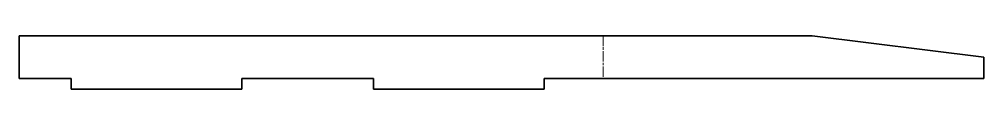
# Model space of a CAD drawing. Header units: millimetres. Extents: x 0 to 225, y 0 to 13.
import ezdxf

# ---------------------------------------------------------------- set-up
doc = ezdxf.new("R2010")
doc.units = ezdxf.units.MM
doc.linetypes.add('Chain', pattern=[13.68, 9.12, -1.14, 2.28, -1.14])
doc.layers.add('SIMUMAK Bend Centerline (ISO)', color=7, linetype='Chain', lineweight=9)
doc.layers.add('SIMUMAK Visible (ISO)', color=7, linetype='Continuous', lineweight=35)

# ---------------------------------------------------------------- blocks, each defined once
blk = doc.blocks.new('SIL-026-RLPF-02_Sheet_VIEW2')
at = {"layer": 'SIMUMAK Bend Centerline (ISO)', "ltscale": 0.263158}
blk.add_line((23.72, 6.25), (23.72, -3.75), dxfattribs=at)
at = {"layer": 'SIMUMAK Visible (ISO)'}
for p, q in [((-112.48, 6.25), (72.48, 6.25)), ((-112.48, -3.75), (-112.48, 6.25)), ((112.48, 1.25), (72.48, 6.25)), ((112.48, 1.25), (112.48, -3.75)), ((-100.38, -3.75), (-112.48, -3.75)), ((-100.38, -6.25), (-100.38, -3.75)), ((-60.58, -3.75), (-60.58, -6.25)), ((-29.88, -3.75), (-60.58, -3.75)), ((-29.88, -6.25), (-29.88, -3.75)), ((9.92, -3.75), (9.92, -6.25)), ((112.48, -3.75), (9.92, -3.75)), ((-60.58, -6.25), (-100.38, -6.25)), ((9.92, -6.25), (-29.88, -6.25))]:
    blk.add_line(p, q, dxfattribs=at)

msp = doc.modelspace()

# ---------------------------------------------------------------- block references
msp.add_blockref('SIL-026-RLPF-02_Sheet_VIEW2', (112.48, 6.25))

doc.saveas('drawing.dxf')
